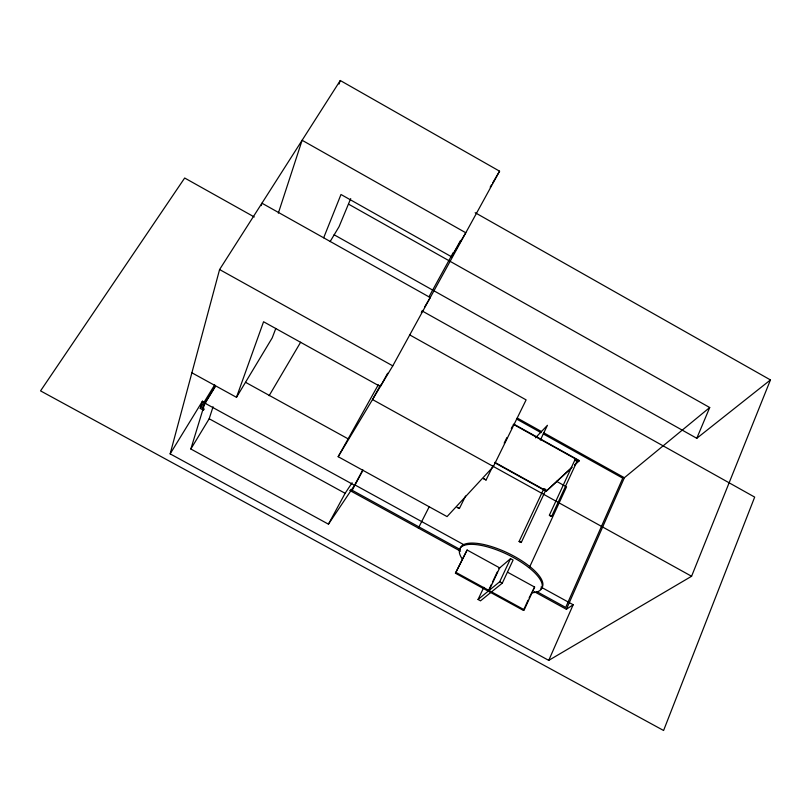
<?xml version="1.0" encoding="UTF-8"?>
<svg xmlns="http://www.w3.org/2000/svg" width="811" height="811" viewBox="0 0 811 811"><rect width="100%" height="100%" fill="white"/><g stroke="black" fill="none" stroke-linecap="round" stroke-linejoin="round"><path stroke-width="1.22" d="M521.27 542.478L519.101 541.464L521.26 542.518L545.864 489.925L545.063 489.033L543.765 488.861L519.101 541.464M543.735 488.891L543.988 489.469M475.165 212.695L770.45 379.933L691.58 576.266L548.743 660.377L170.148 453.866L219.588 269.536L340.275 80.512L499.576 171.182L392.777 365.862L338.177 456.705L447.064 516.597L493.402 466.507L526.116 399.884L409.535 334.801M574.918 459.888L549.392 515.147L550.355 516.131L551.713 516.222L577.199 460.942M551.713 516.222L549.392 515.147M203.591 410.254L200.266 408.43L202.436 401.202L205.771 403.037M261.223 205.609L261.943 203.196L430.246 297.566L424.508 307.197M362.841 469.863L354.529 485.302L328.445 524.17L190.838 449L204.869 403.148L215.422 385.894M190.838 449L209.187 418.76L213.06 406.767M278.335 213.151L302.118 140.273L465.788 232.767L451.575 256.803L340.985 194.498L323.68 237.775M339.028 84.091L340.275 80.512M191.893 372.796L236.477 397.319L263.565 321.754L380.349 386.543L387.648 373.242M275.811 328.445L272.212 337.883L236.477 397.319M459.401 508.487L457.252 507.402L459.401 508.487L465.585 496.028M350.707 198.614L339.069 226.674L330.097 241.607M334.102 234.774L696.781 438.295L709.716 407.527L348.76 204.26M486.083 479.98L483.792 478.825L486.083 479.98L493.21 465.463M548.743 660.377L573.174 604.742L540.988 587.073M534.196 591.625L566.372 609.274L624.379 477.72L709.716 407.527M489.023 590.499L499.677 567.882L467.116 550.02L455.437 573.215L523.409 610.409L528.062 600.201M529.096 597.93L534.621 587.063L507.585 572.221M523.409 610.409L524.271 609.791L534.621 587.063M529.441 567.396L566.534 486.864L556.569 481.339M574.523 465.129L579.257 460.557L513.769 424.102M483.822 587.316L478.054 599.491L480.507 600.839L502.293 583.15L513.089 560.077L510.535 558.678L498.866 568.582M494.619 462.675L546.178 491.243L571.937 467.298M478.054 599.491L499.718 581.74L510.535 558.678M488.222 591.158L491.415 584.386M492.48 582.126L497.275 571.968M540.379 440.049L547.435 425.299L535.473 437.828M455.437 573.215L467.116 550.02M504.189 443.12L506.936 437.534M511.325 428.593L512.42 426.363M418.385 528.093L429.181 506.814M351.558 491.436L362.902 470.36M328.445 524.17L345.131 493.301L352.106 482.758M545.864 489.925L545.347 490.077M380.44 385.154L372.533 399.559L691.58 576.266M429.009 296.725L453.298 252.495M451.575 256.803L460.587 240.391M338.177 456.705L378.331 384.718M269.14 395.687L300.638 342.222M490.189 187.148L491.466 184.959M492.693 182.891L499.576 171.182M421.325 312.549L422.592 310.41M200.266 408.43L214.722 384.82M215.341 386.512L202.203 407.984L204.423 409.2M170.148 453.866L202.436 401.202M574.685 464.764L579.257 460.557M546.178 491.243L571.775 467.653M696.781 438.295L770.45 379.933M566.372 609.274L573.174 604.742M354.508 484.694L464.399 545.022M204.869 403.148L354.529 485.302M350.707 489.459L460.425 549.655M536.892 591.614L565.703 607.419L622.757 478.176L543.228 433.885M349.713 490.412L460.536 551.216M209.187 418.76L345.131 493.301M499.718 581.74L502.293 583.15M456.187 572.525L524.271 609.791M245.601 382.346L348.101 438.842M494.791 462.331L546.34 490.898M517.256 418.05L541.545 431.584M543.755 432.81L624.379 477.72M516.729 419.125L541.018 432.658M513.586 424.457L579.095 460.912M219.588 269.536L392.777 365.862M254.269 216.973L184.675 178.014L40.55 390.882L663.591 730.488L754.676 497.102L422.176 310.968M462.392 559.144A45.457 15.602 25.8 0 1 479.342 545.063A45.457 15.602 25.8 0 1 532.584 570.751A45.457 15.602 25.8 0 1 532.057 592.76M459.928 549.939A45.436 15.632 25.7 0 1 508.72 553.457A45.436 15.632 25.7 0 1 540.461 589.212M575.364 460.618A1.257 0.527 24.9 0 1 575.354 459.695A1.257 0.527 24.9 0 1 577.138 460.597A1.257 0.527 24.9 0 1 576.195 461.033M512.968 424.964A1.257 0.537 26.3 0 1 512.968 425.248"/></g></svg>
